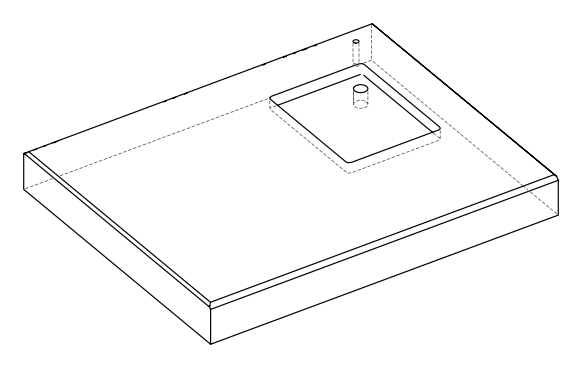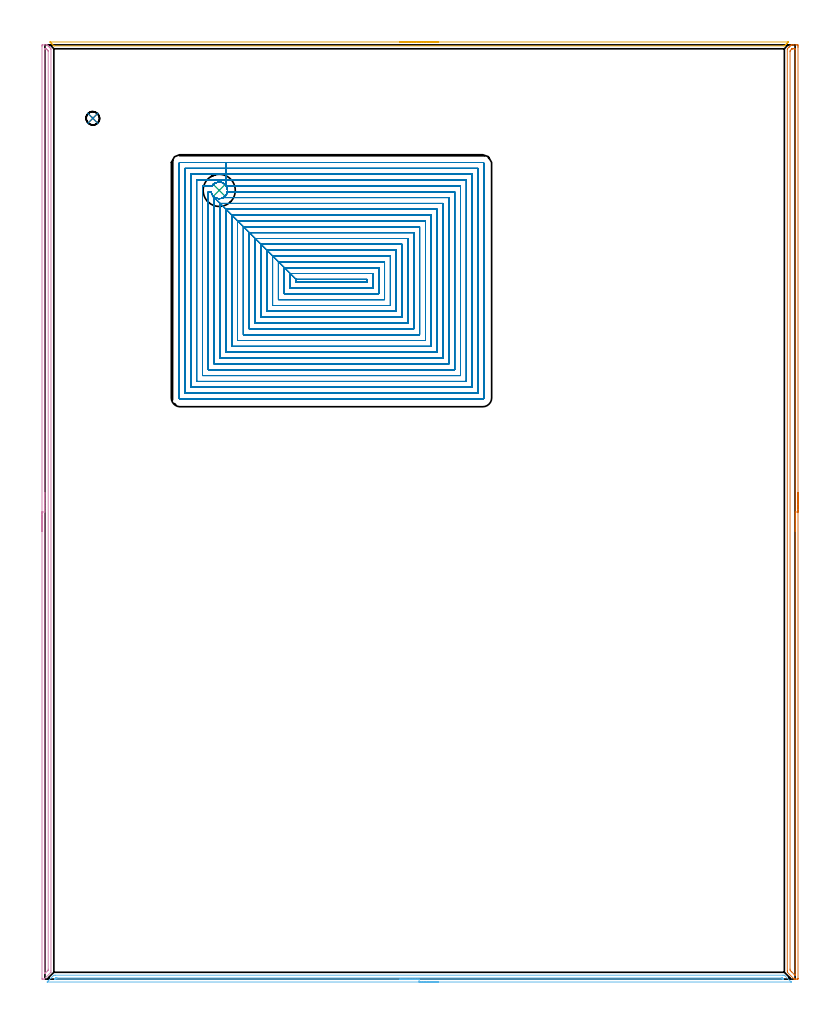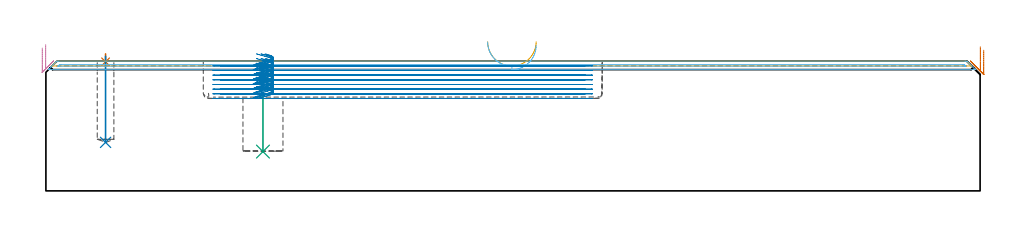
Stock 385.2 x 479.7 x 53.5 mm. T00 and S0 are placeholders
(PLAN: 8 operations, 4 tool changes, 135.1 min)
(1 SPOT_DRILL | STEP1POCKET | NXT0321_9005460120000 | 0.03 min | 0 mm3)
(2 DRILL_BLIND_HOLE_INTO_CENTER | STEP1POCKET | NXT0301_040 | 0.14 min | 1204 mm3)
(3 INDEXABLE_INSERT_DRILL_BLIND_HOLE_FROM_SOLID | STEP1POCKET_1 | NXT0302_004 | 0.1 min | 7913 mm3)
(4 AREA_MILL | FG_CHAMFER_SURFACE | UGT0205_001 | 7.82 min | 5079 mm3)
(5 AREA_MILL_1 | FG_CHAMFER_SURFACE_1 | UGT0205_001 | 3.17 min | 758 mm3)
(6 AREA_MILL_2 | FG_CHAMFER_SURFACE_2 | UGT0205_001 | 6.21 min | 2331 mm3)
(7 AREA_MILL_3 | FG_CHAMFER_SURFACE_3 | UGT0205_001 | 7.84 min | 7232 mm3)
(8 MILL_RECTANGULAR_POCKET | POCKET_RECTANGULAR_STRAIGHT | UGT0201_086 | Follow Part, ap 2, ae 75% | 109.74 min | 323641 mm3)
(TOOL NXT0321_9005460120000 | NC Spot Drill, 142deg, 12mm, Carbide, Uncoated | D12 PA142 FL30 Z2)
(TOOL NXT0301_040 | Carbide Drill 6.9mm [860.1-0690-035A1-MM 2214] | D6.9 PA140 FL53 Z2)
(TOOL NXT0302_004 | Index. Insert Drill 16.5mm [880-D1650L20-05] | D16.5 PA176 FL83 Z2)
(TOOL UGT0205_001 | Chamfer Mill 20 x 3 x 45 deg. | D20 FL50 Z2)
(TOOL UGT0201_086 | End Mill 8 mm | D8 R2 FL19 Z4)
(OP 1 SPOT_DRILL)
G17 G21 G94 G90
T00 M6
G54
G17 G0 G90 X24.6 Y442. S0 M3
G43 Z63.5 H0
G94 G81 G98 Z53.203 F250. R56.5
G80
M5
M2
(OP 2 DRILL_BLIND_HOLE_INTO_CENTER)
G17 G21 G94 G90
T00 M6
G54
G17 G0 G90 X24.6 Y442. S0 M3
G43 Z63.5 H1
G94 G81 G98 Z20. F250. R55.5
G80
M5
M2
(OP 3 INDEXABLE_INSERT_DRILL_BLIND_HOLE_FROM_SOLID)
G17 G21 G94 G90
T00 M6
G54
G17 G0 G90 X89.5 Y405. S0 M3
G43 Z63.5 H1
G94 G81 G98 Z16.2 F250. R40.1
G80
M5
M2
(OP 4 AREA_MILL)
G17 G21 G94 G90
T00 M6
G54
G17 G0 G90 X-1.5 Y229.85 S1061 M3
G43 Z63.5 H0
Z58.9
G94 G1 Y229.888 Z58.028 F250.
Y230.002 Z57.163
Y230.191 Z56.312
Y230.453 Z55.48
Y230.787 Z54.674
Y231.19 Z53.9
Y231.658 Z53.164
Y232.19 Z52.472
Y232.779 Z51.829
Y233.422 Z51.24
Y234.114 Z50.708
Y234.85 Z50.24
Y235.624 Z49.837
Y236.43 Z49.503
Y237.262 Z49.241
Y238.114 Z49.052
Y238.978 Z48.938
Y239.85 Z48.9
Y479.069
X-1.499 Y479.251 Z48.901
X-1.491 Y479.697 Z48.905
X-1.338 Y479.7 Z49.059
X-0.087 Z50.308
X0.697 Z51.095
X0.748 Z51.146
X1.091 Y479.699 Z51.487
X1.136 Y479.665 Z51.533
X1.558 Y479.242 Z51.958
X1.687 Y479.114 Z52.084
X1.731 Y479.069 Z52.13
X1.936 Y478.864 Z52.335
X1.982 Y478.819 Z52.379
X2.03 Y478.771 Z52.429
X2.229 Y478.571 Z52.628
X2.278 Y478.523 Z52.675
X2.328 Y478.473 Z52.727
X2.522 Y478.278 Z52.921
X2.68 Y478.121 Z53.078
X3.021 Y477.779 Z53.421
X3.094 Y477.707 Z53.492
X3.1 Y477.28 Z53.5
Y4.208
X3.097 Y3.505 Z53.489
X3.027 Y3.426 Z53.425
X3.017 Y3.416 Z53.414
X-0.346 Y0.053 Z50.051
X-0.401 Y0.01 Z49.996
X-0.451 Y0. Z49.947
X-1.222 Z49.177
X-1.492 Y0.01 Z48.905
X-1.5 Y0.08 Z48.9
Y239.85
X-0.086 Z50.314
X-0.085 Y477.504 Z50.315
X-0.084 Y477.615 Z50.316
X-0.081 Y477.67 Z50.319
X-0.08 Y477.689 Z50.32
X-0.032 Y477.691 Z50.368
X0.387 Y477.697 Z50.787
X0.592 Y477.692 Z50.992
X0.642 Y477.69 Z51.042
X0.708 Y477.632 Z51.108
X0.8 Y477.546 Z51.2
X1.069 Y477.28 Z51.469
X1.344 Y477.004 Z51.744
X1.528 Y476.816 Z51.928
X1.674 Y476.664 Z52.074
X1.679 Y476.61 Z52.079
X1.686 Y476.387 Z52.086
Y5.103
X1.681 Y4.656 Z52.081
X1.679 Y4.549 Z52.079
X1.623 Y4.485 Z52.023
X1.521 Y4.376 Z51.921
X1.358 Y4.208 Z51.758
X0.187 Y3.038 Z50.587
X-0.011 Y2.842 Z50.389
X-0.047 Y2.809 Z50.353
X-0.076 Y2.784 Z50.324
X-0.079 Y2.87 Z50.321
X-0.086 Y3.313 Z50.314
Y239.85
Y240.722 Z50.352
Y241.586 Z50.466
Y242.438 Z50.655
Y243.27 Z50.917
Y244.076 Z51.251
Y244.85 Z51.654
Y245.586 Z52.123
Y246.278 Z52.654
Y246.921 Z53.243
Y247.51 Z53.886
Y248.042 Z54.578
Y248.51 Z55.314
Y248.913 Z56.088
Y249.247 Z56.894
Y249.509 Z57.726
Y249.698 Z58.578
Y249.812 Z59.443
Y249.85 Z60.314
G0 Z63.5
M5
M2
(OP 5 AREA_MILL_1)
G17 G21 G94 G90
T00 M6
G54
G17 G0 G90 X182.15 Y481.2 S1061 M3
G43 Z63.5 H0
Z61.5
G94 G1 X182.188 Z60.628 F250.
X182.302 Z59.764
X182.491 Z58.912
X182.753 Z58.08
X183.087 Z57.274
X183.49 Z56.5
X183.959 Z55.764
X184.49 Z55.072
X185.079 Z54.429
X185.722 Z53.84
X186.414 Z53.309
X187.15 Z52.84
X187.924 Z52.437
X188.73 Z52.103
X189.562 Z51.841
X190.414 Z51.652
X191.278 Z51.538
X192.15 Z51.5
X381.455
X381.678 Y481.194 Z51.504
X381.682 Y481.193 Z51.505
X381.678 Y481.177 Z51.521
X381.326 Y480.826 Z51.874
X381.146 Y480.644 Z52.052
X381.083 Y480.582 Z52.117
X380.912 Y480.411 Z52.288
X380.85 Y480.348 Z52.348
X380.785 Y480.284 Z52.415
X380.617 Y480.116 Z52.583
X380.554 Y480.052 Z52.645
X380.487 Y479.987 Z52.712
X380.322 Y479.822 Z52.877
X380.257 Y479.756 Z52.941
X380.189 Y479.688 Z53.009
X380.034 Y479.533 Z53.165
X379.799 Y479.299 Z53.399
X379.703 Y479.206 Z53.491
X379.296 Y479.2 Z53.5
X5.004
X4.597 Y479.206 Z53.491
X4.502 Y479.297 Z53.4
X4.043 Y479.756 Z52.941
X3.978 Y479.822 Z52.877
X3.813 Y479.987 Z52.712
X3.747 Y480.052 Z52.645
X3.683 Y480.117 Z52.582
X3.515 Y480.284 Z52.415
X3.45 Y480.348 Z52.348
X3.388 Y480.411 Z52.288
X3.217 Y480.582 Z52.117
X3.154 Y480.644 Z52.052
X2.974 Y480.826 Z51.874
X2.92 Y480.88 Z51.82
X2.71 Y481.089 Z51.609
X2.622 Y481.181 Z51.517
X2.617 Y481.194 Z51.503
X2.622 Y481.199 Z51.499
X2.845 Y481.2 Z51.5
X192.15
X193.022 Z51.538
X193.887 Z51.652
X194.738 Z51.841
X195.57 Z52.103
X196.376 Z52.437
X197.15 Z52.84
X197.886 Z53.309
X198.578 Z53.84
X199.221 Z54.429
X199.81 Z55.072
X200.342 Z55.764
X200.81 Z56.5
X201.213 Z57.274
X201.547 Z58.08
X201.809 Z58.912
X201.998 Z59.764
X202.112 Z60.628
X202.15 Z61.5
G0 Z63.5
M5
M2
(OP 6 AREA_MILL_2)
G17 G21 G94 G90
T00 M6
G54
G17 G0 G90 X202.15 Y-1.5 S1061 M3
G43 Z63.5 H0
Z60.
G94 G1 X202.112 Z59.128 F250.
X201.998 Z58.263
X201.809 Z57.412
X201.547 Z56.58
X201.213 Z55.774
X200.81 Z55.
X200.342 Z54.264
X199.811 Z53.572
X199.221 Z52.929
X198.578 Z52.339
X197.886 Z51.808
X197.15 Z51.34
X196.376 Z50.937
X195.57 Z50.603
X194.738 Z50.341
X193.887 Z50.152
X193.022 Z50.038
X192.15 Z50.
X1.28
X1.119 Y-1.493 Z50.006
X1.28 Y-1.323 Z50.177
X1.478 Y-1.122 Z50.378
X1.53 Y-1.07 Z50.43
X2.174 Y-0.425 Z51.074
X3.068 Y0.469 Z51.968
X3.962 Y1.363 Z52.862
X4.411 Y1.811 Z53.311
X4.594 Y1.997 Z53.489
X5.303 Y2. Z53.5
X378.997
X379.706 Y1.997 Z53.489
X379.889 Y1.811 Z53.31
X379.965 Y1.735 Z53.235
X383.098 Y-1.397 Z50.102
X383.169 Y-1.471 Z50.027
X383.183 Y-1.495 Z50.004
X383.169 Y-1.5 Z50.
X192.15
Y-0.086 Z51.414
X5.303 Y-0.085 Z51.415
X5.196 Y-0.084 Z51.416
X5.038 Y-0.079 Z51.421
X4.983 Y-0.077 Z51.423
X4.994 Y-0.064 Z51.436
X5.081 Y0.029 Z51.529
X5.174 Y0.124 Z51.624
X5.303 Y0.253 Z51.753
X5.525 Y0.472 Z51.972
X5.609 Y0.551 Z52.051
X5.637 Y0.575 Z52.075
X5.675 Y0.579 Z52.079
X5.762 Y0.582 Z52.082
X6.115 Y0.585 Z52.085
X6.197 Y0.586 Z52.086
X378.209 Y0.585 Z52.085
X378.55 Y0.581 Z52.081
X378.633 Y0.579 Z52.079
X378.668 Y0.57 Z52.07
X378.696 Y0.546 Z52.046
X378.774 Y0.472 Z51.972
X378.997 Y0.253 Z51.753
X379.239 Y0.008 Z51.508
X379.279 Y-0.035 Z51.465
X379.314 Y-0.074 Z51.426
X379.273 Y-0.079 Z51.421
X378.997 Y-0.084 Z51.416
X378.891 Y-0.085 Z51.415
X192.15 Y-0.086 Z51.414
X191.279 Z51.452
X190.414 Z51.566
X189.562 Z51.755
X188.73 Z52.017
X187.924 Z52.351
X187.15 Z52.754
X186.414 Z53.223
X185.722 Z53.754
X185.079 Z54.343
X184.49 Z54.986
X183.959 Z55.678
X183.49 Z56.414
X183.087 Z57.188
X182.753 Z57.994
X182.491 Z58.826
X182.302 Z59.678
X182.188 Z60.543
X182.15 Z61.414
G0 Z63.5
M5
M2
(OP 7 AREA_MILL_3)
G17 G21 G94 G90
T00 M6
G54
G17 G0 G90 X386.7 Y249.85 S1061 M3
G43 Z63.5 H0
Z58.
G94 G1 Y249.812 Z57.128 F250.
Y249.698 Z56.264
Y249.509 Z55.412
Y249.247 Z54.58
Y248.913 Z53.774
Y248.51 Z53.
Y248.042 Z52.264
Y247.51 Z51.572
Y246.921 Z50.929
Y246.278 Z50.34
Y245.586 Z49.808
Y244.85 Z49.34
Y244.076 Z48.937
Y243.27 Z48.603
Y242.438 Z48.341
Y241.587 Z48.152
Y240.722 Z48.038
Y239.85 Z48.
Y0.363
X386.697 Y0.184 Z48.003
X386.691 Y0.003 Z48.005
X386.532 Y0. Z48.164
X386.168 Z48.527
X385.438 Z49.261
X385.163 Z49.537
X384.744 Z49.946
X384.697 Y0.01 Z49.993
X384.649 Y0.047 Z50.042
X384.515 Y0.184 Z50.183
X384.394 Y0.305 Z50.303
X381.385 Y3.314 Z53.313
X381.277 Y3.426 Z53.42
X381.203 Y3.505 Z53.489
X381.2 Y4.207 Z53.5
Y477.28
X381.206 Y477.701 Z53.492
X381.288 Y477.789 Z53.41
X381.732 Y478.233 Z52.965
X381.789 Y478.289 Z52.91
X381.972 Y478.473 Z52.727
X382.028 Y478.529 Z52.669
X382.082 Y478.583 Z52.617
X382.27 Y478.771 Z52.428
X382.323 Y478.825 Z52.373
X382.376 Y478.876 Z52.323
X382.569 Y479.069 Z52.13
X382.619 Y479.121 Z52.078
X382.765 Y479.265 Z51.935
X382.867 Y479.367 Z51.833
X383.063 Y479.564 Z51.635
X383.167 Y479.665 Z51.53
X383.209 Y479.699 Z51.487
X383.506 Y479.7 Z51.191
X383.61 Z51.089
X384.394 Z50.301
X385.646 Z49.051
X386.168 Y479.696 Z48.527
X386.691 Y479.692 Z48.005
X386.693 Y479.598 Z48.003
X386.698 Y479.069 Z48.002
X386.7 Y478.533 Z48.
Y239.85
X385.286 Z49.414
Y2.42
X385.281 Y2.01 Z49.419
X385.146 Y2.016 Z49.554
X385.009 Y2.148 Z49.691
X384.731 Y2.42 Z49.969
X383.506 Y3.644 Z51.194
X382.945 Y4.208 Z51.755
X382.619 Y4.543 Z52.081
X382.614 Y5.102 Z52.086
Y476.386
X382.619 Y476.657 Z52.081
X382.926 Y476.971 Z51.774
X383.23 Y477.28 Z51.47
X383.369 Y477.419 Z51.331
X383.506 Y477.555 Z51.194
X383.632 Y477.672 Z51.068
X383.656 Y477.69 Z51.044
X383.683 Y477.695 Z51.017
X383.742 Y477.698 Z50.958
X383.978 Y477.7 Z50.722
X384.394 Y477.699 Z50.306
X384.867 Y477.698 Z49.833
X385.281 Y477.69 Z49.419
X385.286 Y477.28 Z49.414
Y239.85
Y238.978 Z49.452
Y238.114 Z49.566
Y237.262 Z49.755
Y236.43 Z50.017
Y235.624 Z50.351
Y234.85 Z50.754
Y234.114 Z51.223
Y233.422 Z51.754
Y232.779 Z52.343
Y232.19 Z52.986
Y231.659 Z53.678
Y231.19 Z54.414
Y230.787 Z55.188
Y230.453 Z55.994
Y230.191 Z56.826
Y230.002 Z57.678
Y229.888 Z58.543
Y229.85 Z59.414
G0 Z63.5
M5
M2
(OP 8 MILL_RECTANGULAR_POCKET)
G17 G21 G94 G90
T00 M6
G54
G17 G0 G90 X86.84 Y408.293 S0 M3
G43 Z63.5 H0
Z56.5
G94 G1 X86.974 Y408.413 Z56.452 F250.
X87.211 Y408.586 Z56.373
X87.919 Y408.945 Z56.16
X88.681 Y409.167 Z55.948
X89.471 Y409.247 Z55.735
X90.262 Y409.18 Z55.522
X91.027 Y408.97 Z55.31
X91.295 Y408.848 Z55.231
X91.937 Y408.48 Z55.032
X92.374 Y408.126 Z54.882
X92.538 Y407.967 Z54.821
X92.873 Y407.582 Z54.684
X92.918 Y407.521 Z54.664
X93.315 Y406.87 Z54.459
X93.436 Y406.616 Z54.384
X93.523 Y406.349 Z54.309
X93.615 Y406.068 Z54.23
X93.731 Y405.386 Z54.044
X93.737 Y404.693 Z53.858
X93.633 Y404.008 Z53.673
X93.422 Y403.349 Z53.487
X93.291 Y403.084 Z53.408
X92.885 Y402.433 Z53.203
X92.481 Y401.975 Z53.039
X92.396 Y401.893 Z53.007
X91.899 Y401.498 Z52.837
X91.317 Y401.164 Z52.657
X90.944 Y401.004 Z52.549
X90.363 Y400.846 Z52.387
X89.871 Y400.773 Z52.254
X89.378 Y400.759 Z52.122
X88.885 Y400.802 Z51.989
X88.366 Y400.91 Z51.847
X87.965 Y401.04 Z51.734
X87.43 Y401.3 Z51.575
X86.9 F500.
X128.9 Y359.3
Y357.9
X165.4
Y359.3
X128.9
X125.9 Y362.3
Y354.9
X168.4
Y362.3
X125.9
X122.9 Y365.3
Y351.9
X171.4
Y365.3
X122.9
X119.9 Y368.3
Y348.9
X174.4
Y368.3
X119.9
X116.9 Y371.3
Y345.9
X177.4
Y371.3
X116.9
X113.9 Y374.3
Y342.9
X180.4
Y374.3
X113.9
X110.9 Y377.3
Y339.9
X183.4
Y377.3
X110.9
X107.9 Y380.3
Y336.9
X186.4
Y380.3
X107.9
X104.9 Y383.3
Y333.9
X189.4
Y383.3
X104.9
X101.9 Y386.3
Y330.9
X192.4
Y386.3
X101.9
X98.9 Y389.3
Y327.9
X195.4
Y389.3
X98.9
X95.9 Y392.3
Y324.9
X198.4
Y392.3
X95.9
X92.9 Y395.3
Y321.9
X201.4
Y395.3
X92.9
X89.9 Y398.3
Y318.9
X204.4
Y398.3
X89.9
X86.9 Y401.3
Y315.9
X207.4
Y401.3
X91.554
G0 X90.407 Y409.14 Z56.5
G1 X91.027 Y408.97 Z56.328 F250.
X91.295 Y408.848 Z56.249
X91.937 Y408.48 Z56.05
X92.374 Y408.126 Z55.9
X92.538 Y407.967 Z55.839
X92.873 Y407.582 Z55.702
X92.918 Y407.521 Z55.682
X93.315 Y406.87 Z55.477
X93.436 Y406.616 Z55.402
X93.523 Y406.349 Z55.326
X93.615 Y406.068 Z55.247
X93.731 Y405.386 Z55.062
X93.737 Y404.693 Z54.876
X93.633 Y404.008 Z54.691
X93.422 Y403.349 Z54.505
X93.291 Y403.084 Z54.426
X92.885 Y402.433 Z54.221
X92.481 Y401.975 Z54.057
X92.396 Y401.893 Z54.025
X91.899 Y401.498 Z53.855
X91.317 Y401.164 Z53.675
X90.944 Y401.004 Z53.567
X90.363 Y400.846 Z53.405
X89.871 Y400.773 Z53.272
X89.378 Y400.759 Z53.14
X88.885 Y400.802 Z53.007
X88.366 Y400.91 Z52.865
X87.965 Y401.04 Z52.752
X87.368 Y401.33 Z52.574
X87.026 Y401.547 Z52.466
X86.972 Y401.587 Z52.448
X86.442 Y402.055 Z52.258
X86.021 Y402.564 Z52.081
X85.92 Y402.713 Z52.033
X85.778 Y402.958 Z51.957
X85.513 Y403.542 Z51.785
X85.406 Y403.865 Z51.694
X85.349 Y404.08 Z51.635
X85.314 Y404.3 Z51.575
X83.9 F500.
Y312.9
X210.4
Y404.3
X93.681
G0 X88.695 Y400.841 Z56.5
G1 X88.885 Y400.802 Z56.448 F250.
X89.378 Y400.759 Z56.315
X89.871 Y400.773 Z56.183
X90.363 Y400.846 Z56.05
X90.948 Y401.005 Z55.887
X91.317 Y401.164 Z55.78
X91.899 Y401.498 Z55.6
X92.396 Y401.893 Z55.43
X92.481 Y401.975 Z55.398
X92.885 Y402.433 Z55.234
X93.291 Y403.084 Z55.029
X93.422 Y403.349 Z54.95
X93.633 Y404.008 Z54.764
X93.737 Y404.693 Z54.579
X93.731 Y405.386 Z54.393
X93.615 Y406.068 Z54.208
X93.523 Y406.349 Z54.129
X93.436 Y406.616 Z54.053
X93.315 Y406.87 Z53.978
X92.918 Y407.521 Z53.773
X92.873 Y407.582 Z53.753
X92.538 Y407.967 Z53.616
X92.374 Y408.126 Z53.555
X91.93 Y408.484 Z53.402
X91.295 Y408.848 Z53.206
X91.027 Y408.97 Z53.127
X90.262 Y409.18 Z52.915
X89.471 Y409.247 Z52.702
X88.681 Y409.167 Z52.489
X87.919 Y408.945 Z52.277
X87.211 Y408.586 Z52.064
X86.974 Y408.413 Z51.985
X86.424 Y407.921 Z51.788
X85.93 Y407.3 Z51.575
X80.9 F500.
Y309.9
X213.4
Y407.3
X93.053
Y410.3
X77.9
Y306.9
X216.4
Y410.3
X93.053
Y413.3
X74.9
Y303.9
X219.4
Y413.3
X93.053
Y416.3
X71.9
Y300.9
X222.4
Y416.3
X93.053
Y419.3
X69.4
G3 X68.9 Y418.8 R0.5
G1 Y298.4
G3 X69.4 Y297.9 R0.5
G1 X224.9
G3 X225.4 Y298.4 R0.5
G1 Y418.8
G3 X224.9 Y419.3 R0.5
G1 X93.053
X92.053
G0 X86.839 Y408.292 Z54.575
G1 X86.974 Y408.413 Z54.526 F250.
X87.211 Y408.586 Z54.448
X87.919 Y408.945 Z54.235
X88.681 Y409.167 Z54.022
X89.471 Y409.247 Z53.81
X90.262 Y409.18 Z53.597
X91.027 Y408.97 Z53.384
X91.295 Y408.848 Z53.306
X91.937 Y408.48 Z53.107
X92.374 Y408.126 Z52.956
X92.538 Y407.967 Z52.895
X92.873 Y407.582 Z52.758
X92.918 Y407.521 Z52.738
X93.315 Y406.87 Z52.534
X93.442 Y406.604 Z52.455
X93.673 Y405.804 Z52.232
X93.748 Y404.974 Z52.009
X93.663 Y404.146 Z51.785
X93.422 Y403.349 Z51.562
X93.291 Y403.084 Z51.483
X92.885 Y402.433 Z51.278
X92.481 Y401.975 Z51.114
X92.396 Y401.893 Z51.082
X91.899 Y401.498 Z50.912
X91.317 Y401.164 Z50.732
X90.944 Y401.004 Z50.624
X90.363 Y400.846 Z50.462
X89.871 Y400.773 Z50.329
X89.378 Y400.759 Z50.197
X88.885 Y400.802 Z50.064
X88.366 Y400.91 Z49.922
X87.965 Y401.04 Z49.809
X87.43 Y401.3 Z49.65
X86.9 F500.
X128.9 Y359.3
Y357.9
X165.4
Y359.3
X128.9
X125.9 Y362.3
Y354.9
X168.4
Y362.3
X125.9
X122.9 Y365.3
Y351.9
X171.4
Y365.3
X122.9
X119.9 Y368.3
Y348.9
X174.4
Y368.3
X119.9
X116.9 Y371.3
Y345.9
X177.4
Y371.3
X116.9
X113.9 Y374.3
Y342.9
X180.4
Y374.3
X113.9
X110.9 Y377.3
Y339.9
X183.4
Y377.3
X110.9
X107.9 Y380.3
Y336.9
X186.4
Y380.3
X107.9
X104.9 Y383.3
Y333.9
X189.4
Y383.3
X104.9
X101.9 Y386.3
Y330.9
X192.4
Y386.3
X101.9
X98.9 Y389.3
Y327.9
X195.4
Y389.3
X98.9
X95.9 Y392.3
Y324.9
X198.4
Y392.3
X95.9
X92.9 Y395.3
Y321.9
X201.4
Y395.3
X92.9
X89.9 Y398.3
Y318.9
X204.4
Y398.3
X89.9
X86.9 Y401.3
Y315.9
X207.4
Y401.3
X91.554
G0 X90.405 Y409.141 Z54.575
G1 X91.027 Y408.97 Z54.402 F250.
X91.295 Y408.848 Z54.323
X91.937 Y408.48 Z54.125
X92.374 Y408.126 Z53.974
X92.538 Y407.967 Z53.913
X92.873 Y407.582 Z53.776
X92.918 Y407.521 Z53.756
X93.315 Y406.87 Z53.552
X93.442 Y406.604 Z53.473
X93.673 Y405.804 Z53.25
X93.748 Y404.974 Z53.026
X93.663 Y404.146 Z52.803
X93.422 Y403.349 Z52.58
X93.291 Y403.084 Z52.501
X92.885 Y402.433 Z52.296
X92.481 Y401.975 Z52.132
X92.396 Y401.893 Z52.1
X91.899 Y401.498 Z51.93
X91.317 Y401.164 Z51.75
X90.944 Y401.004 Z51.642
X90.363 Y400.846 Z51.48
X89.871 Y400.773 Z51.347
X89.378 Y400.759 Z51.215
X88.885 Y400.802 Z51.082
X88.366 Y400.91 Z50.94
X87.965 Y401.04 Z50.827
X87.368 Y401.33 Z50.649
X87.026 Y401.547 Z50.541
X86.972 Y401.587 Z50.523
X86.442 Y402.055 Z50.333
X86.021 Y402.564 Z50.156
X85.92 Y402.713 Z50.108
X85.778 Y402.958 Z50.032
X85.513 Y403.542 Z49.86
X85.406 Y403.865 Z49.769
X85.349 Y404.08 Z49.71
X85.314 Y404.3 Z49.65
X83.9 F500.
Y312.9
X210.4
Y404.3
X93.681
G0 X88.693 Y400.842 Z54.575
G1 X88.885 Y400.802 Z54.522 F250.
X89.378 Y400.759 Z54.39
X89.871 Y400.773 Z54.258
X90.363 Y400.846 Z54.124
X90.948 Y401.005 Z53.962
X91.317 Y401.164 Z53.854
X91.899 Y401.498 Z53.675
X92.396 Y401.893 Z53.504
X92.481 Y401.975 Z53.473
X92.885 Y402.433 Z53.309
X93.291 Y403.084 Z53.103
X93.422 Y403.349 Z53.024
X93.663 Y404.146 Z52.801
X93.748 Y404.974 Z52.578
X93.673 Y405.804 Z52.355
X93.442 Y406.604 Z52.132
X93.315 Y406.87 Z52.053
X92.918 Y407.521 Z51.848
X92.873 Y407.582 Z51.828
X92.538 Y407.967 Z51.691
X92.374 Y408.126 Z51.63
X91.93 Y408.484 Z51.477
X91.295 Y408.848 Z51.281
X91.027 Y408.97 Z51.202
X90.262 Y409.18 Z50.99
X89.471 Y409.247 Z50.777
X88.681 Y409.167 Z50.564
X87.919 Y408.945 Z50.352
X87.211 Y408.586 Z50.139
X86.974 Y408.413 Z50.06
X86.424 Y407.921 Z49.863
X85.93 Y407.3 Z49.65
X80.9 F500.
Y309.9
X213.4
Y407.3
X93.053
Y410.3
X77.9
Y306.9
X216.4
Y410.3
X93.053
Y413.3
X74.9
Y303.9
X219.4
Y413.3
X93.053
Y416.3
X71.9
Y300.9
X222.4
Y416.3
X93.053
Y419.3
X69.4
G3 X68.9 Y418.8 R0.5
G1 Y298.4
G3 X69.4 Y297.9 R0.5
G1 X224.9
G3 X225.4 Y298.4 R0.5
G1 Y418.8
G3 X224.9 Y419.3 R0.5
G1 X93.053
X92.053
G0 X86.839 Y408.292 Z52.65
G1 X86.974 Y408.413 Z52.601 F250.
X87.211 Y408.586 Z52.523
X87.919 Y408.945 Z52.31
X88.681 Y409.167 Z52.097
X89.471 Y409.247 Z51.885
X90.262 Y409.18 Z51.672
X91.027 Y408.97 Z51.459
X91.295 Y408.848 Z51.381
X91.937 Y408.48 Z51.182
X92.374 Y408.126 Z51.031
X92.538 Y407.967 Z50.97
X92.873 Y407.582 Z50.833
X92.918 Y407.521 Z50.813
X93.315 Y406.87 Z50.609
X93.442 Y406.604 Z50.53
X93.673 Y405.804 Z50.307
X93.748 Y404.974 Z50.084
X93.663 Y404.146 Z49.86
X93.422 Y403.349 Z49.637
X93.291 Y403.084 Z49.558
X92.885 Y402.433 Z49.353
X92.481 Y401.975 Z49.189
X92.396 Y401.893 Z49.157
X91.899 Y401.498 Z48.987
X91.317 Y401.164 Z48.807
X90.944 Y401.004 Z48.699
X90.363 Y400.846 Z48.537
X89.871 Y400.773 Z48.404
X89.378 Y400.759 Z48.272
X88.885 Y400.802 Z48.139
X88.366 Y400.91 Z47.997
X87.965 Y401.04 Z47.884
X87.43 Y401.3 Z47.725
X86.9 F500.
X128.9 Y359.3
Y357.9
X165.4
Y359.3
X128.9
X125.9 Y362.3
Y354.9
X168.4
Y362.3
X125.9
X122.9 Y365.3
Y351.9
X171.4
Y365.3
X122.9
X119.9 Y368.3
Y348.9
X174.4
Y368.3
X119.9
X116.9 Y371.3
Y345.9
X177.4
Y371.3
X116.9
X113.9 Y374.3
Y342.9
X180.4
Y374.3
X113.9
X110.9 Y377.3
Y339.9
X183.4
Y377.3
X110.9
X107.9 Y380.3
Y336.9
X186.4
Y380.3
X107.9
X104.9 Y383.3
Y333.9
X189.4
Y383.3
X104.9
X101.9 Y386.3
Y330.9
X192.4
Y386.3
X101.9
X98.9 Y389.3
Y327.9
X195.4
Y389.3
X98.9
X95.9 Y392.3
Y324.9
X198.4
Y392.3
X95.9
X92.9 Y395.3
Y321.9
X201.4
Y395.3
X92.9
X89.9 Y398.3
Y318.9
X204.4
Y398.3
X89.9
X86.9 Y401.3
Y315.9
X207.4
Y401.3
X91.554
G0 X90.405 Y409.141 Z52.65
G1 X91.027 Y408.97 Z52.477 F250.
X91.295 Y408.848 Z52.398
X91.937 Y408.48 Z52.2
X92.374 Y408.126 Z52.049
X92.538 Y407.967 Z51.988
X92.873 Y407.582 Z51.851
X92.918 Y407.521 Z51.831
X93.315 Y406.87 Z51.627
X93.442 Y406.604 Z51.548
X93.673 Y405.804 Z51.325
X93.748 Y404.974 Z51.101
X93.663 Y404.146 Z50.878
X93.422 Y403.349 Z50.655
X93.291 Y403.084 Z50.576
X92.885 Y402.433 Z50.371
X92.481 Y401.975 Z50.207
X92.396 Y401.893 Z50.175
X91.899 Y401.498 Z50.005
X91.317 Y401.164 Z49.825
X90.944 Y401.004 Z49.717
X90.363 Y400.846 Z49.555
X89.871 Y400.773 Z49.422
X89.378 Y400.759 Z49.29
X88.885 Y400.802 Z49.157
X88.366 Y400.91 Z49.015
X87.965 Y401.04 Z48.902
X87.368 Y401.33 Z48.724
X87.026 Y401.547 Z48.616
X86.972 Y401.587 Z48.598
X86.442 Y402.055 Z48.408
X86.021 Y402.564 Z48.231
X85.92 Y402.713 Z48.183
X85.778 Y402.958 Z48.107
X85.513 Y403.542 Z47.935
X85.406 Y403.865 Z47.844
X85.349 Y404.08 Z47.785
X85.314 Y404.3 Z47.725
X83.9 F500.
Y312.9
X210.4
Y404.3
X93.681
G0 X88.693 Y400.842 Z52.65
G1 X88.885 Y400.802 Z52.597 F250.
X89.378 Y400.759 Z52.465
X89.871 Y400.773 Z52.333
X90.363 Y400.846 Z52.199
X90.948 Y401.005 Z52.037
X91.317 Y401.164 Z51.929
X91.899 Y401.498 Z51.75
X92.396 Y401.893 Z51.579
X92.481 Y401.975 Z51.548
X92.885 Y402.433 Z51.384
X93.291 Y403.084 Z51.178
X93.422 Y403.349 Z51.099
X93.663 Y404.146 Z50.876
X93.748 Y404.974 Z50.653
X93.673 Y405.804 Z50.43
X93.442 Y406.604 Z50.207
X93.315 Y406.87 Z50.128
X92.918 Y407.521 Z49.923
X92.873 Y407.582 Z49.903
X92.538 Y407.967 Z49.766
X92.374 Y408.126 Z49.705
X91.93 Y408.484 Z49.552
X91.295 Y408.848 Z49.356
X91.027 Y408.97 Z49.277
X90.262 Y409.18 Z49.065
X89.471 Y409.247 Z48.852
X88.681 Y409.167 Z48.639
X87.919 Y408.945 Z48.427
X87.211 Y408.586 Z48.214
X86.974 Y408.413 Z48.135
X86.424 Y407.921 Z47.938
X85.93 Y407.3 Z47.725
X80.9 F500.
Y309.9
X213.4
Y407.3
X93.053
Y410.3
X77.9
Y306.9
X216.4
Y410.3
X93.053
Y413.3
X74.9
Y303.9
X219.4
Y413.3
X93.053
Y416.3
X71.9
Y300.9
X222.4
Y416.3
X93.053
Y419.3
X69.4
G3 X68.9 Y418.8 R0.5
G1 Y298.4
G3 X69.4 Y297.9 R0.5
G1 X224.9
G3 X225.4 Y298.4 R0.5
G1 Y418.8
G3 X224.9 Y419.3 R0.5
G1 X93.053
X92.053
G0 X86.839 Y408.293 Z50.725
G1 X86.975 Y408.414 Z50.676 F250.
X87.17 Y408.556 Z50.611
X87.381 Y408.676 Z50.547
X87.636 Y408.821 Z50.468
X88.279 Y409.069 Z50.283
X88.954 Y409.211 Z50.098
X89.643 Y409.245 Z49.914
X90.328 Y409.168 Z49.729
X90.992 Y408.983 Z49.544
X91.294 Y408.848 Z49.456
X91.936 Y408.48 Z49.257
X92.377 Y408.123 Z49.105
X92.537 Y407.968 Z49.045
X92.875 Y407.579 Z48.907
X92.918 Y407.521 Z48.888
X93.315 Y406.87 Z48.684
X93.405 Y406.68 Z48.627
X93.477 Y406.482 Z48.571
X93.578 Y406.204 Z48.492
X93.719 Y405.497 Z48.298
X93.742 Y404.775 Z48.105
X93.645 Y404.06 Z47.912
X93.43 Y403.37 Z47.718
X93.291 Y403.084 Z47.633
X92.885 Y402.433 Z47.427
X92.483 Y401.978 Z47.265
X92.391 Y401.889 Z47.23
X91.9 Y401.498 Z47.062
X91.311 Y401.162 Z46.88
X90.939 Y401.003 Z46.772
X90.363 Y400.846 Z46.612
X89.871 Y400.773 Z46.479
X89.378 Y400.759 Z46.347
X88.887 Y400.802 Z46.214
X88.36 Y400.912 Z46.07
X87.966 Y401.039 Z45.959
X87.432 Y401.3 Z45.8
X86.9 F500.
X128.9 Y359.3
Y357.9
X165.4
Y359.3
X128.9
X125.9 Y362.3
Y354.9
X168.4
Y362.3
X125.9
X122.9 Y365.3
Y351.9
X171.4
Y365.3
X122.9
X119.9 Y368.3
Y348.9
X174.4
Y368.3
X119.9
X116.9 Y371.3
Y345.9
X177.4
Y371.3
X116.9
X113.9 Y374.3
Y342.9
X180.4
Y374.3
X113.9
X110.9 Y377.3
Y339.9
X183.4
Y377.3
X110.9
X107.9 Y380.3
Y336.9
X186.4
Y380.3
X107.9
X104.9 Y383.3
Y333.9
X189.4
Y383.3
X104.9
X101.9 Y386.3
Y330.9
X192.4
Y386.3
X101.9
X98.9 Y389.3
Y327.9
X195.4
Y389.3
X98.9
X95.9 Y392.3
Y324.9
X198.4
Y392.3
X95.9
X92.9 Y395.3
Y321.9
X201.4
Y395.3
X92.9
X89.9 Y398.3
Y318.9
X204.4
Y398.3
X89.9
X86.9 Y401.3
Y315.9
X207.4
Y401.3
X91.553
G0 X90.408 Y409.146 Z50.725
G1 X90.992 Y408.983 Z50.562 F250.
X91.294 Y408.848 Z50.474
X91.936 Y408.48 Z50.275
X92.377 Y408.123 Z50.123
X92.537 Y407.968 Z50.064
X92.875 Y407.579 Z49.926
X92.918 Y407.521 Z49.906
X93.315 Y406.87 Z49.702
X93.405 Y406.68 Z49.646
X93.477 Y406.482 Z49.589
X93.578 Y406.204 Z49.51
X93.719 Y405.497 Z49.317
X93.742 Y404.775 Z49.123
X93.645 Y404.06 Z48.93
X93.43 Y403.37 Z48.736
X93.291 Y403.084 Z48.651
X92.885 Y402.433 Z48.445
X92.483 Y401.978 Z48.283
X92.391 Y401.889 Z48.248
X91.9 Y401.498 Z48.08
X91.311 Y401.162 Z47.899
X90.939 Y401.003 Z47.79
X90.363 Y400.846 Z47.63
X89.871 Y400.773 Z47.497
X89.378 Y400.759 Z47.365
X88.887 Y400.802 Z47.233
X88.36 Y400.912 Z47.088
X87.966 Y401.039 Z46.977
X87.362 Y401.334 Z46.798
X87.03 Y401.544 Z46.692
X86.967 Y401.591 Z46.671
X86.442 Y402.055 Z46.483
X86.022 Y402.563 Z46.307
X85.918 Y402.717 Z46.257
X85.778 Y402.958 Z46.182
X85.721 Y403.083 Z46.145
X85.513 Y403.541 Z46.011
X85.405 Y403.868 Z45.919
X85.349 Y404.081 Z45.859
X85.314 Y404.3 Z45.8
X83.9 F500.
Y312.9
X210.4
Y404.3
X93.681
G0 X88.695 Y400.842 Z50.725
G1 X88.887 Y400.802 Z50.672 F250.
X89.378 Y400.759 Z50.54
X89.871 Y400.773 Z50.408
X90.363 Y400.846 Z50.275
X90.939 Y401.003 Z50.115
X91.311 Y401.162 Z50.007
X91.9 Y401.498 Z49.825
X92.391 Y401.889 Z49.657
X92.483 Y401.978 Z49.622
X92.885 Y402.433 Z49.46
X93.291 Y403.084 Z49.254
X93.43 Y403.37 Z49.169
X93.645 Y404.06 Z48.975
X93.742 Y404.775 Z48.782
X93.719 Y405.497 Z48.589
X93.578 Y406.204 Z48.395
X93.477 Y406.482 Z48.316
X93.405 Y406.68 Z48.26
X93.315 Y406.87 Z48.203
X92.918 Y407.521 Z47.999
X92.875 Y407.579 Z47.98
X92.537 Y407.968 Z47.842
X92.377 Y408.123 Z47.782
X91.933 Y408.483 Z47.629
X91.294 Y408.848 Z47.431
X91.261 Y408.864 Z47.421
X90.992 Y408.983 Z47.343
X90.328 Y409.168 Z47.158
X89.643 Y409.245 Z46.973
X88.954 Y409.211 Z46.789
X88.279 Y409.069 Z46.604
X87.636 Y408.821 Z46.419
X87.381 Y408.676 Z46.34
X87.17 Y408.556 Z46.276
X86.975 Y408.414 Z46.211
X86.424 Y407.921 Z46.013
X85.93 Y407.3 Z45.8
X80.9 F500.
Y309.9
X213.4
Y407.3
X93.053
Y410.3
X77.9
Y306.9
X216.4
Y410.3
X93.053
Y413.3
X74.9
Y303.9
X219.4
Y413.3
X93.053
Y416.3
X71.9
Y300.9
X222.4
Y416.3
X93.053
Y419.3
X69.4
G3 X68.9 Y418.8 R0.5
G1 Y298.4
G3 X69.4 Y297.9 R0.5
G1 X224.9
G3 X225.4 Y298.4 R0.5
G1 Y418.8
G3 X224.9 Y419.3 R0.5
G1 X93.053
X92.053
G0 X86.839 Y408.293 Z48.8
G1 X86.975 Y408.414 Z48.751 F250.
X87.17 Y408.556 Z48.686
X87.381 Y408.676 Z48.622
X87.636 Y408.821 Z48.543
X88.279 Y409.069 Z48.358
X88.954 Y409.211 Z48.173
X89.643 Y409.245 Z47.989
X90.328 Y409.168 Z47.804
X90.992 Y408.983 Z47.619
X91.294 Y408.848 Z47.531
X91.936 Y408.48 Z47.332
X92.377 Y408.123 Z47.18
X92.537 Y407.968 Z47.12
X92.875 Y407.579 Z46.982
X92.918 Y407.521 Z46.963
X93.315 Y406.87 Z46.759
X93.405 Y406.68 Z46.702
X93.477 Y406.482 Z46.646
X93.578 Y406.204 Z46.567
X93.719 Y405.497 Z46.373
X93.742 Y404.775 Z46.18
X93.645 Y404.06 Z45.987
X93.43 Y403.37 Z45.793
X93.291 Y403.084 Z45.708
X92.885 Y402.433 Z45.502
X92.483 Y401.978 Z45.34
X92.391 Y401.889 Z45.305
X91.9 Y401.498 Z45.137
X91.311 Y401.162 Z44.955
X90.939 Y401.003 Z44.847
X90.363 Y400.846 Z44.687
X89.871 Y400.773 Z44.554
X89.378 Y400.759 Z44.422
X88.887 Y400.802 Z44.289
X88.36 Y400.912 Z44.145
X87.966 Y401.039 Z44.034
X87.432 Y401.3 Z43.875
X86.9 F500.
X128.9 Y359.3
Y357.9
X165.4
Y359.3
X128.9
X125.9 Y362.3
Y354.9
X168.4
Y362.3
X125.9
X122.9 Y365.3
Y351.9
X171.4
Y365.3
X122.9
X119.9 Y368.3
Y348.9
X174.4
Y368.3
X119.9
X116.9 Y371.3
Y345.9
X177.4
Y371.3
X116.9
X113.9 Y374.3
Y342.9
X180.4
Y374.3
X113.9
X110.9 Y377.3
Y339.9
X183.4
Y377.3
X110.9
X107.9 Y380.3
Y336.9
X186.4
Y380.3
X107.9
X104.9 Y383.3
Y333.9
X189.4
Y383.3
X104.9
X101.9 Y386.3
Y330.9
X192.4
Y386.3
X101.9
X98.9 Y389.3
Y327.9
X195.4
Y389.3
X98.9
X95.9 Y392.3
Y324.9
X198.4
Y392.3
X95.9
X92.9 Y395.3
Y321.9
X201.4
Y395.3
X92.9
X89.9 Y398.3
Y318.9
X204.4
Y398.3
X89.9
X86.9 Y401.3
Y315.9
X207.4
Y401.3
X91.553
G0 X90.408 Y409.146 Z48.8
G1 X90.992 Y408.983 Z48.637 F250.
X91.294 Y408.848 Z48.549
X91.936 Y408.48 Z48.35
X92.377 Y408.123 Z48.198
X92.537 Y407.968 Z48.139
X92.875 Y407.579 Z48.001
X92.918 Y407.521 Z47.981
X93.315 Y406.87 Z47.777
X93.405 Y406.68 Z47.721
X93.477 Y406.482 Z47.664
X93.578 Y406.204 Z47.585
X93.719 Y405.497 Z47.392
X93.742 Y404.775 Z47.198
X93.645 Y404.06 Z47.005
X93.43 Y403.37 Z46.811
X93.291 Y403.084 Z46.726
X92.885 Y402.433 Z46.52
X92.483 Y401.978 Z46.358
X92.391 Y401.889 Z46.323
X91.9 Y401.498 Z46.155
X91.311 Y401.162 Z45.974
X90.939 Y401.003 Z45.865
X90.363 Y400.846 Z45.705
X89.871 Y400.773 Z45.572
X89.378 Y400.759 Z45.44
X88.887 Y400.802 Z45.308
X88.36 Y400.912 Z45.163
X87.966 Y401.039 Z45.052
X87.362 Y401.334 Z44.873
X87.03 Y401.544 Z44.767
X86.967 Y401.591 Z44.746
X86.442 Y402.055 Z44.558
X86.022 Y402.563 Z44.382
X85.918 Y402.717 Z44.332
X85.778 Y402.958 Z44.257
X85.721 Y403.083 Z44.22
X85.513 Y403.541 Z44.086
X85.405 Y403.868 Z43.994
X85.349 Y404.081 Z43.934
X85.314 Y404.3 Z43.875
X83.9 F500.
Y312.9
X210.4
Y404.3
X93.681
G0 X88.695 Y400.842 Z48.8
G1 X88.887 Y400.802 Z48.747 F250.
X89.378 Y400.759 Z48.615
X89.871 Y400.773 Z48.483
X90.363 Y400.846 Z48.35
X90.939 Y401.003 Z48.19
X91.311 Y401.162 Z48.082
X91.9 Y401.498 Z47.9
X92.391 Y401.889 Z47.732
X92.483 Y401.978 Z47.697
X92.885 Y402.433 Z47.535
X93.291 Y403.084 Z47.329
X93.43 Y403.37 Z47.244
X93.645 Y404.06 Z47.05
X93.742 Y404.775 Z46.857
X93.719 Y405.497 Z46.664
X93.578 Y406.204 Z46.47
X93.477 Y406.482 Z46.391
X93.405 Y406.68 Z46.335
X93.315 Y406.87 Z46.278
X92.918 Y407.521 Z46.074
X92.875 Y407.579 Z46.055
X92.537 Y407.968 Z45.917
X92.377 Y408.123 Z45.857
X91.933 Y408.483 Z45.704
X91.294 Y408.848 Z45.506
X91.261 Y408.864 Z45.496
X90.992 Y408.983 Z45.418
X90.328 Y409.168 Z45.233
X89.643 Y409.245 Z45.048
X88.954 Y409.211 Z44.864
X88.279 Y409.069 Z44.679
X87.636 Y408.821 Z44.494
X87.381 Y408.676 Z44.415
X87.17 Y408.556 Z44.351
X86.975 Y408.414 Z44.286
X86.428 Y407.923 Z44.089
X85.93 Y407.3 Z43.875
X80.9 F500.
Y309.9
X213.4
Y407.3
X93.053
Y410.3
X77.9
Y306.9
X216.4
Y410.3
X93.053
Y413.3
X74.9
Y303.9
X219.4
Y413.3
X93.053
Y416.3
X71.9
Y300.9
X222.4
Y416.3
X93.053
Y419.3
X69.4
G3 X68.9 Y418.8 R0.5
G1 Y298.4
G3 X69.4 Y297.9 R0.5
G1 X224.9
G3 X225.4 Y298.4 R0.5
G1 Y418.8
G3 X224.9 Y419.3 R0.5
G1 X93.053
X92.053
G0 X86.839 Y408.292 Z46.875
G1 X86.974 Y408.413 Z46.826 F250.
X87.211 Y408.586 Z46.748
X87.919 Y408.945 Z46.535
X88.681 Y409.167 Z46.322
X89.471 Y409.247 Z46.11
X90.262 Y409.18 Z45.897
X91.027 Y408.97 Z45.684
X91.295 Y408.848 Z45.606
X91.937 Y408.48 Z45.407
X92.374 Y408.126 Z45.256
X92.538 Y407.967 Z45.195
X92.873 Y407.582 Z45.058
X92.918 Y407.521 Z45.038
X93.315 Y406.87 Z44.834
X93.442 Y406.604 Z44.755
X93.673 Y405.804 Z44.532
X93.748 Y404.974 Z44.309
X93.663 Y404.146 Z44.085
X93.422 Y403.349 Z43.862
X93.291 Y403.084 Z43.783
X92.885 Y402.433 Z43.578
X92.481 Y401.975 Z43.414
X92.396 Y401.893 Z43.382
X91.899 Y401.498 Z43.212
X91.317 Y401.164 Z43.032
X90.944 Y401.004 Z42.924
X90.363 Y400.846 Z42.762
X89.871 Y400.773 Z42.629
X89.378 Y400.759 Z42.497
X88.885 Y400.802 Z42.364
X88.366 Y400.91 Z42.222
X87.965 Y401.04 Z42.109
X87.43 Y401.3 Z41.95
X86.9 F500.
X128.9 Y359.3
Y357.9
X165.4
Y359.3
X128.9
X125.9 Y362.3
Y354.9
X168.4
Y362.3
X125.9
X122.9 Y365.3
Y351.9
X171.4
Y365.3
X122.9
X119.9 Y368.3
Y348.9
X174.4
Y368.3
X119.9
X116.9 Y371.3
Y345.9
X177.4
Y371.3
X116.9
X113.9 Y374.3
Y342.9
X180.4
Y374.3
X113.9
X110.9 Y377.3
Y339.9
X183.4
Y377.3
X110.9
X107.9 Y380.3
Y336.9
X186.4
Y380.3
X107.9
X104.9 Y383.3
Y333.9
X189.4
Y383.3
X104.9
X101.9 Y386.3
Y330.9
X192.4
Y386.3
X101.9
X98.9 Y389.3
Y327.9
X195.4
Y389.3
X98.9
X95.9 Y392.3
Y324.9
X198.4
Y392.3
X95.9
X92.9 Y395.3
Y321.9
X201.4
Y395.3
X92.9
X89.9 Y398.3
Y318.9
X204.4
Y398.3
X89.9
X86.9 Y401.3
Y315.9
X207.4
Y401.3
X91.554
G0 X90.405 Y409.141 Z46.875
G1 X91.027 Y408.97 Z46.702 F250.
X91.295 Y408.848 Z46.623
X91.937 Y408.48 Z46.425
X92.374 Y408.126 Z46.274
X92.538 Y407.967 Z46.213
X92.873 Y407.582 Z46.076
X92.918 Y407.521 Z46.056
X93.315 Y406.87 Z45.852
X93.442 Y406.604 Z45.773
X93.673 Y405.804 Z45.55
X93.748 Y404.974 Z45.326
X93.663 Y404.146 Z45.103
X93.422 Y403.349 Z44.88
X93.291 Y403.084 Z44.801
X92.885 Y402.433 Z44.596
X92.481 Y401.975 Z44.432
X92.396 Y401.893 Z44.4
X91.899 Y401.498 Z44.23
X91.317 Y401.164 Z44.05
X90.944 Y401.004 Z43.942
X90.363 Y400.846 Z43.78
X89.871 Y400.773 Z43.647
X89.378 Y400.759 Z43.515
X88.885 Y400.802 Z43.382
X88.366 Y400.91 Z43.24
X87.965 Y401.04 Z43.127
X87.368 Y401.33 Z42.949
X87.026 Y401.547 Z42.841
X86.972 Y401.587 Z42.823
X86.442 Y402.055 Z42.633
X86.021 Y402.564 Z42.456
X85.92 Y402.713 Z42.408
X85.778 Y402.958 Z42.332
X85.513 Y403.542 Z42.16
X85.406 Y403.865 Z42.069
X85.349 Y404.08 Z42.01
X85.314 Y404.3 Z41.95
X83.9 F500.
Y312.9
X210.4
Y404.3
X93.681
G0 X88.693 Y400.842 Z46.875
G1 X88.885 Y400.802 Z46.822 F250.
X89.378 Y400.759 Z46.69
X89.871 Y400.773 Z46.558
X90.363 Y400.846 Z46.424
X90.948 Y401.005 Z46.262
X91.317 Y401.164 Z46.154
X91.899 Y401.498 Z45.975
X92.396 Y401.893 Z45.804
X92.481 Y401.975 Z45.773
X92.885 Y402.433 Z45.609
X93.291 Y403.084 Z45.403
X93.422 Y403.349 Z45.324
X93.663 Y404.146 Z45.101
X93.748 Y404.974 Z44.878
X93.673 Y405.804 Z44.655
X93.442 Y406.604 Z44.432
X93.315 Y406.87 Z44.353
X92.918 Y407.521 Z44.148
X92.873 Y407.582 Z44.128
X92.538 Y407.967 Z43.991
X92.374 Y408.126 Z43.93
X91.93 Y408.484 Z43.777
X91.295 Y408.848 Z43.581
X91.027 Y408.97 Z43.502
X90.262 Y409.18 Z43.29
X89.471 Y409.247 Z43.077
X88.681 Y409.167 Z42.864
X87.919 Y408.945 Z42.652
X87.211 Y408.586 Z42.439
X86.974 Y408.413 Z42.36
X86.428 Y407.924 Z42.164
X85.93 Y407.3 Z41.95
X80.9 F500.
Y309.9
X213.4
Y407.3
X93.053
Y410.3
X77.9
Y306.9
X216.4
Y410.3
X93.053
Y413.3
X74.9
Y303.9
X219.4
Y413.3
X93.053
Y416.3
X71.9
Y300.9
X222.4
Y416.3
X93.053
Y419.3
X69.4
G3 X68.9 Y418.8 R0.5
G1 Y298.4
G3 X69.4 Y297.9 R0.5
G1 X224.9
G3 X225.4 Y298.4 R0.5
G1 Y418.8
G3 X224.9 Y419.3 R0.5
G1 X93.053
X92.053
G0 X86.839 Y408.292 Z44.95
G1 X86.974 Y408.413 Z44.901 F250.
X87.211 Y408.586 Z44.823
X87.919 Y408.945 Z44.61
X88.681 Y409.167 Z44.397
X89.471 Y409.247 Z44.185
X90.262 Y409.18 Z43.972
X91.027 Y408.97 Z43.759
X91.295 Y408.848 Z43.681
X91.937 Y408.48 Z43.482
X92.374 Y408.126 Z43.331
X92.538 Y407.967 Z43.27
X92.873 Y407.582 Z43.133
X92.918 Y407.521 Z43.113
X93.315 Y406.87 Z42.909
X93.442 Y406.604 Z42.83
X93.673 Y405.804 Z42.607
X93.748 Y404.974 Z42.384
X93.663 Y404.146 Z42.16
X93.422 Y403.349 Z41.937
X93.291 Y403.084 Z41.858
X92.885 Y402.433 Z41.653
X92.481 Y401.975 Z41.489
X92.396 Y401.893 Z41.457
X91.899 Y401.498 Z41.287
X91.317 Y401.164 Z41.107
X90.944 Y401.004 Z40.999
X90.363 Y400.846 Z40.837
X89.871 Y400.773 Z40.704
X89.378 Y400.759 Z40.572
X88.885 Y400.802 Z40.439
X88.366 Y400.91 Z40.297
X87.965 Y401.04 Z40.184
X87.43 Y401.3 Z40.025
X86.9 F500.
X128.9 Y359.3
Y357.9
X165.4
Y359.3
X128.9
X125.9 Y362.3
Y354.9
X168.4
Y362.3
X125.9
X122.9 Y365.3
Y351.9
X171.4
Y365.3
X122.9
X119.9 Y368.3
Y348.9
X174.4
Y368.3
X119.9
X116.9 Y371.3
Y345.9
X177.4
Y371.3
X116.9
X113.9 Y374.3
Y342.9
X180.4
Y374.3
X113.9
X110.9 Y377.3
Y339.9
X183.4
Y377.3
X110.9
X107.9 Y380.3
Y336.9
X186.4
Y380.3
X107.9
X104.9 Y383.3
Y333.9
X189.4
Y383.3
X104.9
X101.9 Y386.3
Y330.9
X192.4
Y386.3
X101.9
X98.9 Y389.3
Y327.9
X195.4
Y389.3
X98.9
X95.9 Y392.3
Y324.9
X198.4
Y392.3
X95.9
X92.9 Y395.3
Y321.9
X201.4
Y395.3
X92.9
X89.9 Y398.3
Y318.9
X204.4
Y398.3
X89.9
X86.9 Y401.3
Y315.9
X207.4
Y401.3
X91.554
G0 X90.405 Y409.141 Z44.95
G1 X91.027 Y408.97 Z44.777 F250.
X91.295 Y408.848 Z44.698
X91.937 Y408.48 Z44.5
X92.374 Y408.126 Z44.349
X92.538 Y407.967 Z44.288
X92.873 Y407.582 Z44.151
X92.918 Y407.521 Z44.131
X93.315 Y406.87 Z43.927
X93.442 Y406.604 Z43.848
X93.673 Y405.804 Z43.625
X93.748 Y404.974 Z43.401
X93.663 Y404.146 Z43.178
X93.422 Y403.349 Z42.955
X93.291 Y403.084 Z42.876
X92.885 Y402.433 Z42.671
X92.481 Y401.975 Z42.507
X92.396 Y401.893 Z42.475
X91.899 Y401.498 Z42.305
X91.317 Y401.164 Z42.125
X90.944 Y401.004 Z42.017
X90.363 Y400.846 Z41.855
X89.871 Y400.773 Z41.722
X89.378 Y400.759 Z41.59
X88.885 Y400.802 Z41.457
X88.366 Y400.91 Z41.315
X87.965 Y401.04 Z41.202
X87.368 Y401.33 Z41.024
X87.026 Y401.547 Z40.916
X86.972 Y401.587 Z40.898
X86.442 Y402.055 Z40.708
X86.021 Y402.564 Z40.531
X85.92 Y402.713 Z40.483
X85.778 Y402.958 Z40.407
X85.513 Y403.542 Z40.236
X85.406 Y403.865 Z40.144
X85.349 Y404.08 Z40.085
X85.314 Y404.3 Z40.025
X83.9 F500.
Y312.9
X210.4
Y404.3
X93.681
G0 X88.693 Y400.842 Z44.95
G1 X88.885 Y400.802 Z44.897 F250.
X89.378 Y400.759 Z44.765
X89.871 Y400.773 Z44.633
X90.363 Y400.846 Z44.499
X90.948 Y401.005 Z44.337
X91.317 Y401.164 Z44.229
X91.899 Y401.498 Z44.05
X92.396 Y401.893 Z43.879
X92.481 Y401.975 Z43.848
X92.885 Y402.433 Z43.684
X93.291 Y403.084 Z43.478
X93.422 Y403.349 Z43.399
X93.663 Y404.146 Z43.176
X93.748 Y404.974 Z42.953
X93.673 Y405.804 Z42.73
X93.442 Y406.604 Z42.507
X93.315 Y406.87 Z42.428
X92.918 Y407.521 Z42.224
X92.873 Y407.582 Z42.203
X92.538 Y407.967 Z42.066
X92.374 Y408.126 Z42.005
X91.93 Y408.484 Z41.852
X91.295 Y408.848 Z41.656
X91.027 Y408.97 Z41.578
X90.262 Y409.18 Z41.365
X89.471 Y409.247 Z41.152
X88.681 Y409.167 Z40.939
X87.919 Y408.945 Z40.727
X87.211 Y408.586 Z40.514
X86.974 Y408.413 Z40.435
X86.424 Y407.921 Z40.238
X85.93 Y407.3 Z40.025
X80.9 F500.
Y309.9
X213.4
Y407.3
X93.053
Y410.3
X77.9
Y306.9
X216.4
Y410.3
X93.053
Y413.3
X74.9
Y303.9
X219.4
Y413.3
X93.053
Y416.3
X71.9
Y300.9
X222.4
Y416.3
X93.053
Y419.3
X69.4
G3 X68.9 Y418.8 R0.5
G1 Y298.4
G3 X69.4 Y297.9 R0.5
G1 X224.9
G3 X225.4 Y298.4 R0.5
G1 Y418.8
G3 X224.9 Y419.3 R0.5
G1 X93.053
X92.053
G0 X86.839 Y408.292 Z43.025
G1 X86.974 Y408.413 Z42.976 F250.
X87.211 Y408.586 Z42.898
X87.919 Y408.945 Z42.685
X88.681 Y409.167 Z42.472
X89.471 Y409.247 Z42.26
X90.262 Y409.18 Z42.047
X91.027 Y408.97 Z41.834
X91.295 Y408.848 Z41.756
X91.937 Y408.48 Z41.557
X92.374 Y408.126 Z41.406
X92.538 Y407.967 Z41.345
X92.873 Y407.582 Z41.208
X92.918 Y407.521 Z41.188
X93.315 Y406.87 Z40.984
X93.442 Y406.604 Z40.905
X93.673 Y405.804 Z40.682
X93.748 Y404.974 Z40.459
X93.663 Y404.146 Z40.235
X93.422 Y403.349 Z40.012
X93.291 Y403.084 Z39.933
X92.885 Y402.433 Z39.728
X92.481 Y401.975 Z39.564
X92.396 Y401.893 Z39.532
X91.899 Y401.498 Z39.362
X91.317 Y401.164 Z39.182
X90.944 Y401.004 Z39.074
X90.363 Y400.846 Z38.912
X89.871 Y400.773 Z38.779
X89.378 Y400.759 Z38.647
X88.885 Y400.802 Z38.514
X88.366 Y400.91 Z38.372
X87.965 Y401.04 Z38.259
X87.43 Y401.3 Z38.1
X86.9 F500.
X128.9 Y359.3
Y357.9
X165.4
Y359.3
X128.9
X125.9 Y362.3
Y354.9
X168.4
Y362.3
X125.9
X122.9 Y365.3
Y351.9
X171.4
Y365.3
X122.9
X119.9 Y368.3
Y348.9
X174.4
Y368.3
X119.9
X116.9 Y371.3
Y345.9
X177.4
Y371.3
X116.9
X113.9 Y374.3
Y342.9
X180.4
Y374.3
X113.9
X110.9 Y377.3
Y339.9
X183.4
Y377.3
X110.9
X107.9 Y380.3
Y336.9
X186.4
Y380.3
X107.9
X104.9 Y383.3
Y333.9
X189.4
Y383.3
X104.9
X101.9 Y386.3
Y330.9
X192.4
Y386.3
X101.9
X98.9 Y389.3
Y327.9
X195.4
Y389.3
X98.9
X95.9 Y392.3
Y324.9
X198.4
Y392.3
X95.9
X92.9 Y395.3
Y321.9
X201.4
Y395.3
X92.9
X89.9 Y398.3
Y318.9
X204.4
Y398.3
X89.9
X86.9 Y401.3
Y315.9
X207.4
Y401.3
X91.554
G0 X90.405 Y409.141 Z43.025
G1 X91.027 Y408.97 Z42.852 F250.
X91.295 Y408.848 Z42.773
X91.937 Y408.48 Z42.575
X92.374 Y408.126 Z42.424
X92.538 Y407.967 Z42.363
X92.873 Y407.582 Z42.226
X92.918 Y407.521 Z42.206
X93.315 Y406.87 Z42.002
X93.442 Y406.604 Z41.923
X93.673 Y405.804 Z41.7
X93.748 Y404.974 Z41.477
X93.663 Y404.146 Z41.253
X93.422 Y403.349 Z41.03
X93.291 Y403.084 Z40.951
X92.885 Y402.433 Z40.746
X92.481 Y401.975 Z40.582
X92.396 Y401.893 Z40.55
X91.899 Y401.498 Z40.38
X91.317 Y401.164 Z40.2
X90.944 Y401.004 Z40.092
X90.363 Y400.846 Z39.93
X89.871 Y400.773 Z39.797
X89.378 Y400.759 Z39.665
X88.885 Y400.802 Z39.532
X88.366 Y400.91 Z39.39
X87.965 Y401.04 Z39.277
X87.368 Y401.33 Z39.099
X87.026 Y401.547 Z38.991
X86.972 Y401.587 Z38.973
X86.442 Y402.055 Z38.783
X86.021 Y402.564 Z38.606
X85.92 Y402.713 Z38.558
X85.778 Y402.958 Z38.482
X85.513 Y403.542 Z38.311
X85.406 Y403.865 Z38.219
X85.349 Y404.08 Z38.16
X85.314 Y404.3 Z38.1
X83.9 F500.
Y312.9
X210.4
Y404.3
X93.681
G0 X88.693 Y400.842 Z43.025
G1 X88.885 Y400.802 Z42.972 F250.
X89.378 Y400.759 Z42.84
X89.871 Y400.773 Z42.708
X90.363 Y400.846 Z42.574
X90.948 Y401.005 Z42.412
X91.317 Y401.164 Z42.304
X91.899 Y401.498 Z42.125
X92.396 Y401.893 Z41.954
X92.481 Y401.975 Z41.923
X92.885 Y402.433 Z41.759
X93.291 Y403.084 Z41.553
X93.422 Y403.349 Z41.475
X93.663 Y404.146 Z41.251
X93.748 Y404.974 Z41.028
X93.673 Y405.804 Z40.805
X93.442 Y406.604 Z40.582
X93.315 Y406.87 Z40.503
X92.918 Y407.521 Z40.299
X92.873 Y407.582 Z40.278
X92.538 Y407.967 Z40.141
X92.374 Y408.126 Z40.08
X91.93 Y408.484 Z39.928
X91.295 Y408.848 Z39.731
X91.027 Y408.97 Z39.653
X90.262 Y409.18 Z39.44
X89.471 Y409.247 Z39.227
X88.681 Y409.167 Z39.014
X87.919 Y408.945 Z38.802
X87.211 Y408.586 Z38.589
X86.974 Y408.413 Z38.51
X86.424 Y407.921 Z38.313
X85.93 Y407.3 Z38.1
X80.9 F500.
Y309.9
X213.4
Y407.3
X93.053
Y410.3
X77.9
Y306.9
X216.4
Y410.3
X93.053
Y413.3
X74.9
Y303.9
X219.4
Y413.3
X93.053
Y416.3
X71.9
Y300.9
X222.4
Y416.3
X93.053
Y419.3
X69.4
G3 X68.9 Y418.8 R0.5
G1 Y298.4
G3 X69.4 Y297.9 R0.5
G1 X224.9
G3 X225.4 Y298.4 R0.5
G1 Y418.8
G3 X224.9 Y419.3 R0.5
G1 X93.053
X92.053
G0 Z63.5
M5
M2
